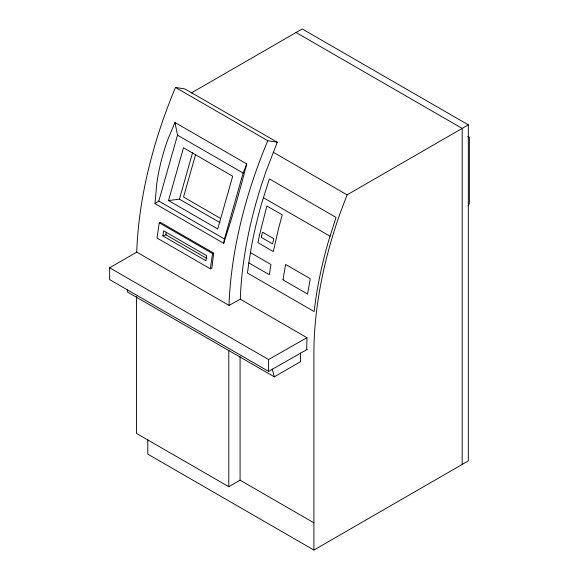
<?xml version="1.0" encoding="UTF-8"?>
<svg xmlns="http://www.w3.org/2000/svg" width="579" height="579" viewBox="0 0 579 579"><rect width="100%" height="100%" fill="white"/><g stroke="black" fill="none" stroke-linecap="round" stroke-linejoin="round"><path stroke-width="0.87" d="M136.753 252.118L136.789 250.381A351.019 202.657 -60 0 1 175.473 87.443L184.983 88.956L277.269 142.239L266.116 171.131L261.245 185.606A335.067 193.451 -60 0 0 240.343 297.772L240.314 299.205L229.038 305.401L136.753 252.118L109.641 267.773L109.641 279.614L268.584 371.378L307.304 349.347M229.038 305.401L229.074 303.664A351.019 202.657 -60 0 1 267.759 140.726L175.473 87.443M240.314 299.205L306.964 337.687L306.725 349.658M155.006 203.649L156.728 183.999A240.032 225.846 -0.2 0 1 168.265 138.403L174.974 122.509L246.726 163.929L242.21 181.097A240.032 36.738 -77.2 0 1 229.277 225.882L223.704 243.31L155.006 203.649L158.805 201.079L177.514 135.16L174.974 122.509M213.723 253.139L211.842 268.272L210.358 268.822L157.032 238.034L159.232 222.785L160.397 222.358L213.723 253.139L212.558 253.566L159.232 222.785M248.818 262.88L247.457 273.049L314.108 311.531L315.881 298.265A335.067 193.451 -60 0 1 328.431 241.378L336.03 217.4L269.38 178.918L261.78 202.896A335.067 193.451 -60 0 0 251.597 245.764L248.818 262.88L269.322 274.721L270.943 264.48L250.439 252.639M162.894 235.914L163.633 230.826L206.696 255.694L205.965 260.774L162.894 235.914L165.92 234.799L206.638 258.306M165.92 234.799L166.289 232.259M210.358 268.822L212.558 253.566M223.704 243.31L224.435 238.975L243.144 173.049L246.726 163.929M168.511 200.544L183.478 147.804L232.693 176.226L217.726 228.958L168.511 200.544L179.396 199.183L220.02 222.64M179.396 199.183L192.641 152.501M195.55 154.702L183.536 197.034L220.519 218.384M313.905 550.05L468.331 460.891L468.331 124.854L347.074 194.862L339.945 213.76A335.067 193.451 -60 0 0 313.905 353.494L313.905 550.05L147.79 454.146L147.79 439.208M468.064 205.842L469.359 203.598L469.359 137.288L467.789 136.383M191.135 93.081L302.216 28.95L468.331 124.854M109.641 267.773L268.584 359.537L306.964 337.687M126.989 289.594L127.677 292.171L274.316 376.828L300.573 361.665L300.573 353.024M136.506 296.528L136.506 433.425L228.792 486.7L240.075 480.194L313.905 522.815M267.759 140.726L277.269 142.239M296.064 32.504L462.18 128.408L462.18 464.445M273.245 152.241L347.074 194.862M177.514 135.16L243.144 173.049M263.358 197.692L330.016 236.174M158.805 201.079L224.435 238.975M272.246 369.098L274.316 376.828M268.584 359.537L268.584 371.378M240.075 356.526L240.075 480.194M228.792 350.404L228.792 486.7M283.066 279.324L282.993 279.874L307.608 294.081L310.221 278.673L285.606 264.458L283.066 279.324M259.616 234.546L257.952 242.695L273.331 251.576L278.39 229.125L282.248 214.867L266.868 205.986L259.616 234.546M261.665 235.733L261.324 237.397L272.6 243.911L273.787 238.693L262.504 232.179L261.665 235.733"/></g></svg>
